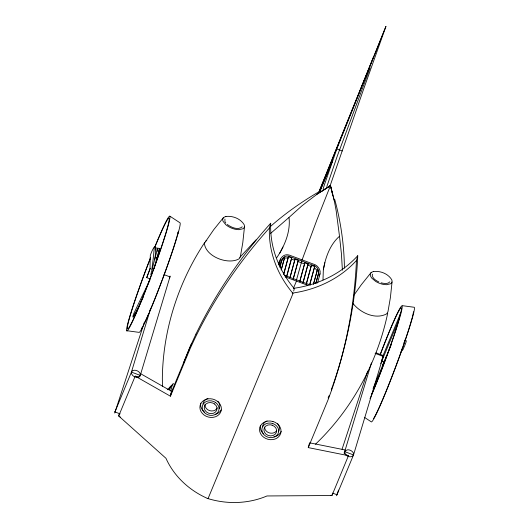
<?xml version="1.0" encoding="UTF-8"?>
<svg xmlns="http://www.w3.org/2000/svg" width="529" height="529" viewBox="0 0 529 529"><rect width="100%" height="100%" fill="white"/><g stroke="black" fill="none" stroke-linecap="round" stroke-linejoin="round"><path stroke-width="0.79" d="M146.738 277.626L150.163 268.481L146.738 277.626L149.687 278.723M382.322 365.274L383.373 363.39M375.987 352.836L383.353 355.581L383.214 356.394L353.524 454.927L336.523 495.759M154.858 259.27A356.83 59.737 -70.2 0 0 155.751 249.986L155.929 247.651L154.303 247.083L154.276 247.499A356.989 59.956 -70.2 0 1 151.883 269.492M155.751 249.986L155.91 248.068M316.342 194.527L330.446 185.619L334.473 201.622L336.179 210.859L339.506 236.238C330.03 244.537 325.474 257.431 323.345 269.711L322.988 279.907M150.672 308.248L131.43 372.099L131.556 373.871L132.832 375.603A4.655 3.121 23.5 0 0 137.249 377.25L139.094 376.979A4.655 2.334 34.9 0 0 139.993 375.398M371.431 362.901L344.69 451.634L344.815 453.399L346.092 455.138M347.064 455.846A4.655 3.121 23.5 0 0 350.509 456.785C353.643 457.082 354.615 453.009 352.122 451.422A4.655 3.121 23.5 0 0 347.705 449.776L345.08 450.887L344.068 453.135M244.471 227.014L242.791 242.672L240.371 256.704L239.134 258.793C228.237 265.247 205.517 256.631 204.386 243.28L213.723 229.692L223.436 217.624M392.055 282.056L390.376 297.715L387.955 311.74L386.719 313.836C375.544 319.919 360.599 312.95 353.18 303.706M114.733 413.043L144.45 322.062M207.203 498.351C226.63 504.501 248.174 503.972 266.986 495.964L331.961 495.508L332.602 493.114L337.019 494.76L337.218 493.65M315.813 283.392L318.491 273.235L318.319 271.179L317.519 269.387L313.307 284.536M315.859 283.57L318.61 273.301C319.371 270.279 317.268 267.29 314.715 265.856L288.907 256.234C282.836 254.614 280.396 261.987 280.139 266.616M317.559 283.022L320.032 273.797C320.938 270.101 318.326 266.49 315.205 264.771L289.039 255.011C283.187 253.318 279.385 259.21 278.565 264.229M323.345 269.744L324.866 262.662M178.299 231.537L177.989 232.919L178.69 231.219A58.488 3.412 -69.5 0 0 180.012 222.815L169.789 216.11M371.775 394.171A56.345 3.286 -69.5 0 0 397.51 324.561L401.392 309.981A56.345 3.286 -69.5 0 0 380.311 354.542M157.616 257.345A370.28 10.243 -75.3 0 0 159.474 248.557L157.781 248.108L155.149 257.603A356.989 2.605 -74.7 0 0 150.758 274.683L151.816 275.153M154.071 268.699A356.83 2.4 -74.7 0 1 156.419 259.666L159.474 248.557M387.704 313.214C377.289 362.689 352.076 409.221 315.489 444.215M170.781 390.951L172.527 383.968M156.419 259.666L156.842 258.053M119.342 413.579L118.701 415.979L165.961 458.286C174.101 476.569 189.779 490.806 208.029 498.662L293.04 293.443C281.435 279.768 273.268 263.072 270.438 245.311A117.2 99.75 15 0 1 269.4 228.045L270.683 223.258A626.085 532.888 15 0 0 195.948 334.11M120.645 417.321L118.701 415.979L135.199 376.139L170.431 396.201L171.713 391.414L140.714 373.758M224.924 219.085L224.918 221.585L225.804 223.02M279.034 265.274L280.681 259.124M279.967 267.575L282.089 259.679M281.144 269.949L284.728 257.16L282.737 258.549L281.831 260.301M281.362 269.711L284.728 257.16M283.584 274.313L288.424 256.81L291.717 257.987L286.87 276.078M283.795 274.068L288.424 256.81M286.652 276.317L291.082 259.805M289.932 277.54L294.997 259.21L298.277 260.433L293.218 279.305M290.143 277.302L294.997 259.21M293.423 277.976L298.277 260.433M296.491 279.986L301.808 261.042M293.681 291.049L294.322 288.655C282.724 274.981 274.558 258.284 271.721 240.523A117.2 99.75 15 0 1 270.689 223.258M299.771 281.21L304.836 262.88L308.116 264.103L303.051 282.975M299.771 281.752L304.836 262.88M303.051 282.433L307.481 265.915M306.331 283.656L311.396 265.327L314.662 266.596L309.822 284.635M306.331 284.199L311.396 265.327M309.815 284.093L314.662 266.596M313.73 283.511L317.519 269.387M293.496 288.345C311.879 285.805 329.732 278.889 344.591 267.7A117.2 99.75 15 0 0 357.736 255.719L356.453 260.506A117.2 99.75 15 0 1 343.308 272.488C328.449 283.676 310.596 290.593 292.213 293.132M330.665 495.435L331.961 495.508L348.466 455.674L308.268 447.607L309.339 443.619M372.509 274.128L372.198 275.285C372.7 278.651 376.053 280.555 378.824 281.957M176.831 236.873L175.416 241.733A56.345 3.286 -69.5 0 1 171.766 252.988M177.05 236.146L178.597 231.537M178.69 231.219L176.025 240.364A58.488 3.412 -69.5 0 1 154.309 300.518A58.488 3.412 -69.5 0 1 139.034 332.357L126.914 330.724M385.403 357.835L385.628 357.062M326.836 186.558L337.33 155.929L370.141 67.752M329.964 186.182L363.681 88.945L385.932 26.45L336.841 148.966L324.145 185.553A45.223 2.638 -69.5 0 0 323.074 189.177M169.604 278.023L170.087 276.045L169.703 276.607M342.051 449.266L367.721 371.113M337.019 494.76L338.56 490.072M302.046 260.05L316.97 219.74L330.446 185.619L334.546 201.318M331.293 389.721L332.668 385.952M331.663 389.985L328.079 399.785L308.268 447.607M384.695 359.945L383.803 362.312M183.457 363.059L189.772 347.507L195.928 334.103M332.668 194.97A459.556 397.041 25.1 0 0 330.446 185.619L316.269 194.831L308.638 200.59L301.748 206.006L289.026 217.412C290.692 231.583 284.648 246.058 276.733 257.735M318.676 192.589L373.401 57.152M318.736 192.549L385.932 26.45M319.628 192.06L332.51 160.763L319.635 191.967M120.083 413.857L114.925 411.932L131.43 372.099L132.488 370.769L134.445 370.24A4.655 3.121 23.5 0 1 138.863 371.887C140.78 373.176 140.912 376.588 138.307 377.098L135.199 376.139M170.55 394.224L191.524 343.592M170.431 396.201L190.242 348.38L194.646 338.891A626.065 532.868 15 0 1 269.4 228.045M288.655 256.849L288.907 256.234M291.717 257.987L291.294 259.018L294.574 260.242M293.416 288.365L296.438 281.071M308.116 264.103L307.686 265.128L310.966 266.351M314.457 266.471L314.715 265.856M318.359 273.916L318.61 273.301M319.126 275.986L320.032 273.797M328.119 397.993L329.051 395.745M382.791 356.242L400.711 312.983M381.726 359.991L383.214 356.394L375.121 353.372M400.083 315.747L400.691 314.365M380.768 363.549L398.932 319.701M373.09 388.537L391.229 344.763M134.611 317.136L133.553 316.653L135.424 312.923A356.83 37.05 -64.7 0 0 143.128 297.483M114.925 411.932L115.428 410.934M133.877 315.985L135.424 312.923M279.649 253.411L282.936 247.023M382.97 356.143L383.353 355.581M204.776 242.394C178.2 282.572 162.892 330.182 162.343 378.433L162.476 386.368M354.106 294.951L361.307 284.734L371.021 272.666M404.791 340.048L406.358 340.808A9.165 1.237 -64.1 0 1 402.86 349.596L402.622 349.894A356.989 44.013 -64.4 0 1 400.843 352.116M239.908 257.292L255.99 239.901M242.236 226.815C237.905 230.538 231.219 227.358 227.225 224.455M389.82 281.858C387.691 284.331 383.922 283.504 381.144 282.817M167.316 389.741L173.776 383.538M270.65 233.368L288.867 217.564M270.484 226.458C285.21 213.412 301.378 202.071 318.332 192.113M205.622 241.184L206.813 240.444M284.304 258.185L288.001 257.841M402.106 305.643L414.227 307.276A61.192 3.571 -69.5 0 1 395.765 366.815A61.192 3.571 -69.5 0 1 371.351 421.891L364.534 417.421M309.551 442.819L344.928 449.921M155.228 257.246L156.921 257.702M348.466 455.674L346.197 454.88L344.71 453.657A4.655 2.433 10 0 1 344.723 451.746M336.841 148.966L342.23 150.977M297.853 261.465L304.413 263.905M284.576 275.378L310.444 285.025M285.091 276.832L307.792 285.303M164.069 274.663L169.954 276.859L140.264 375.392L131.43 372.099M381.7 361.287L384.021 362.153M344.69 451.634L353.524 454.927M401.822 349.094L402.86 349.596M171.713 391.414L172.282 391.738M314.233 267.621L317.096 270.412M334.718 199.407C340.802 221.796 344.148 244.934 344.425 268.137M339.525 236.456L341.403 253.55L342.402 270.213M322.201 191.062A459.556 392.134 4.7 0 1 330.446 185.619M404.559 341.033A9.165 1.237 -64.1 0 1 404.381 341.635M404.156 342.296A9.165 1.237 -64.1 0 1 403.898 343.01M380.186 354.529A58.488 3.412 -69.5 0 1 400.784 314.047L398.119 323.193A58.488 3.412 -69.5 0 1 370.016 398.661M413.519 311.726A59.05 3.445 -69.5 0 1 412.389 316.831M412.144 317.77A59.05 3.445 -69.5 0 1 409.717 326.135M409.453 327.001A59.05 3.445 -69.5 0 1 373.553 418.558M356.46 260.513A626.065 532.875 15 0 1 331.65 389.985M357.749 255.719A626.085 532.895 15 0 1 332.933 385.198M281.17 431.426A10.858 9.244 15 0 1 273.956 436.835M263.521 433.833A10.858 9.244 15 0 1 260.387 425.435M277.672 423.65A8.51 7.241 15 0 1 278.499 431.538M262.582 426.777A8.51 7.241 15 0 1 267.085 420.912M276.449 430.956A6.454 5.495 15 0 1 269.168 432.841A6.454 5.495 15 0 1 264.612 427.042M133.553 316.653A9.165 0.932 -65.5 0 1 133.652 313.882A370.28 36.415 -66 0 1 150.011 279.867M157.483 257.954A370.28 10.243 -75.3 0 1 157.219 259.184M157.781 248.108A370.128 10.448 -75.3 0 1 157.08 251.487M154.303 247.083A9.165 1.633 -70.7 0 0 150.309 255.408A370.128 69.484 -71 0 0 150.091 268.587M155.645 247.989A9.165 1.633 -70.7 0 1 155.929 247.651M154.719 247.162A61.192 3.571 -69.5 0 1 164.109 239.234A61.192 3.571 -69.5 0 1 128.084 329.825A61.192 3.571 -69.5 0 1 150.461 257.854M154.785 247.367A59.05 3.445 -69.5 0 1 163.355 241.052A59.05 3.445 -69.5 0 1 128.699 327.973A59.05 3.445 -69.5 0 1 150.646 257.749M171.522 253.702A56.345 3.286 -69.5 0 1 167.561 265.135M167.276 265.915A56.345 3.286 -69.5 0 1 162.264 279.643M161.98 280.403A56.345 3.286 -69.5 0 1 150.011 310.569M148.722 313.571A56.345 3.286 -69.5 0 1 144.093 323.715M142.149 327.458A56.345 3.286 -69.5 0 1 141.468 328.615M221.155 409.955A10.858 9.244 15 0 1 215.144 414.412M204.531 412.144A10.858 9.244 15 0 1 200.742 403.144M202.977 404.03A8.51 7.241 15 0 1 207.957 398.482M217.928 401.293A8.51 7.241 15 0 1 219.218 408.613M217.3 407.885A6.454 5.495 15 0 1 209.782 410.676A6.454 5.495 15 0 1 205.007 404.315M169.703 389.609A244.927 208.466 15 0 1 171.403 385.198M169.154 389.278A244.927 208.466 15 0 1 169.869 387.03M225.896 216.48L224.157 217.174A9.846 5.138 22.5 0 0 223.053 221.294L225.863 224.772L228.111 226.386A12.465 6.507 22.5 0 0 236.377 229.467L239.009 229.679L243.003 228.733A9.846 5.138 22.5 0 0 244.107 224.613C240.464 218.649 232.7 215.614 225.896 216.48M373.474 271.522L371.742 272.21A9.846 5.138 22.5 0 0 370.637 276.336L371.715 278.075L375.696 281.428A12.465 6.507 22.5 0 0 383.961 284.509L386.593 284.714L390.587 283.775A9.846 5.138 22.5 0 0 391.691 279.656C388.048 273.691 380.285 270.656 373.474 271.522M272.911 421.474L270.121 420.998A10.858 9.244 15 0 0 260.612 433.734A10.858 9.244 15 0 0 278.638 436.809A10.858 9.244 15 0 0 272.911 421.474M272.131 425.157L270.484 424.807A6.454 5.495 15 0 0 264.414 432.114A6.454 5.495 15 0 0 275.06 434.369A6.454 5.495 15 0 0 272.131 425.157M272.792 423.531L270.623 423.055A8.51 7.241 15 0 0 262.51 432.616A8.51 7.241 15 0 0 276.528 435.691A8.51 7.241 15 0 0 272.792 423.531M215.62 402.543L213.69 401.491A8.51 7.241 15 0 0 202.223 407.985A8.51 7.241 15 0 0 214.695 414.782A8.51 7.241 15 0 0 215.62 402.543M214.463 403.918L213.008 403.105A6.454 5.495 15 0 0 204.254 407.958A6.454 5.495 15 0 0 213.663 413.189A6.454 5.495 15 0 0 214.463 403.918M217.465 401.359L215.078 399.911A10.858 9.244 15 0 0 199.883 407.436A10.858 9.244 15 0 0 215.29 416.832A10.858 9.244 15 0 0 217.465 401.359"/></g></svg>
